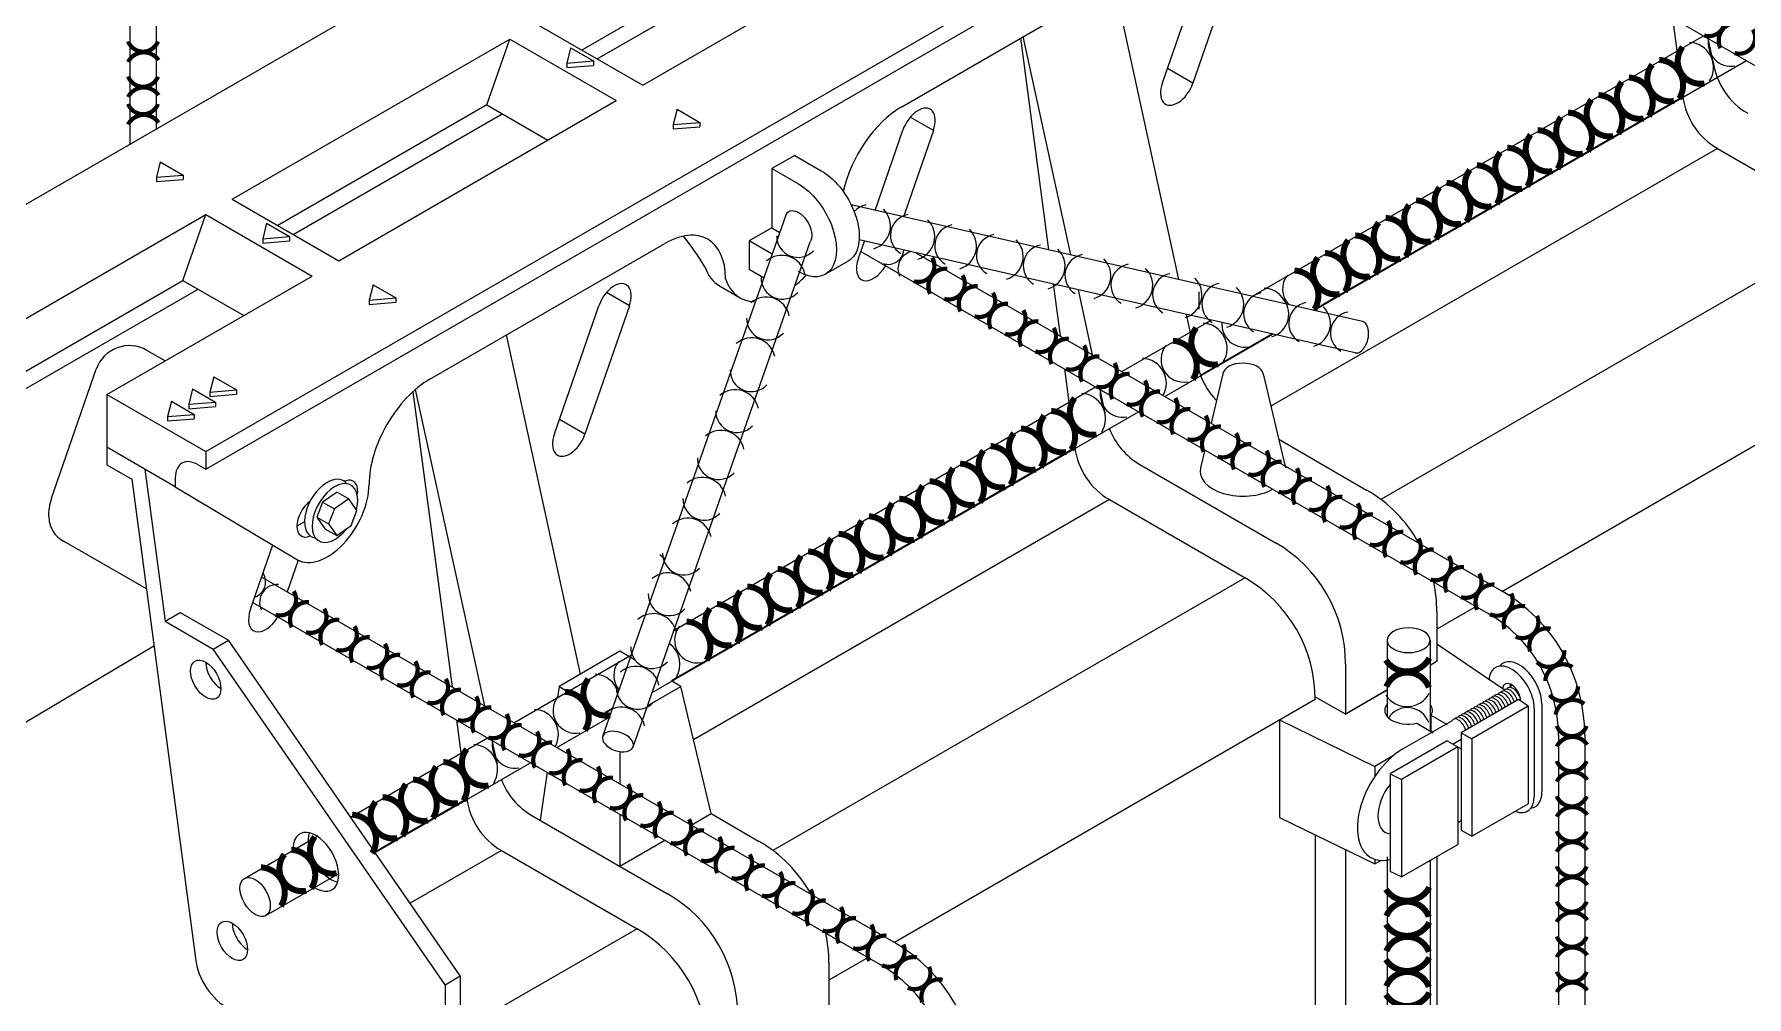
# Model space of a CAD drawing. Extents: x 134 to 282, y 157 to 239.
# Drawn here: x 205.86 to 230.26, y 182.95 to 196.66 of the extents above; entities that cross this region are included whole.
import ezdxf

# ---------------------------------------------------------------- set-up
doc = ezdxf.new("R2010")
doc.units = 0
doc.header["$LTSCALE"] = 0.75
doc.header["$MEASUREMENT"] = 0
doc.layers.get('0').update_dxf_attribs({"linetype": 'CONTINUOUS'})
for name, color, linetype in [('MATERIAL', 1, 'CONTINUOUS'), ('OBJECTS', 3, 'CONTINUOUS'), ('TRENCH', 4, 'CONTINUOUS')]:
    doc.layers.add(name, color=color, linetype=linetype)

msp = doc.modelspace()

# ---------------------------------------------------------------- linework, layer by layer
at = {"color": 7}
for p, q in [((225.8455, 187.727177), (225.745905, 187.669388)), ((225.131914, 187.314995), (224.542766, 186.973143)), ((225.133533, 187.314061), (224.544384, 186.972209))]:
    msp.add_line(p, q, dxfattribs=at)
at = {"layer": 'MATERIAL', "color": 7}
for p, q in [((226.297662, 198.566253), (235.234109, 193.406793)), ((207.222258, 197.630885), (207.222258, 195.089382)), ((207.597258, 197.630885), (207.597258, 195.305889)), ((217.637407, 193.566253), (226.573855, 188.406793)), ((218.421689, 193.546461), (226.761355, 188.731552)), ((209.102146, 188.927101), (218.1011, 183.731552)), ((208.977153, 188.566253), (217.9136, 183.406793)), ((227.573855, 186.674742), (227.573855, 161.812315)), ((227.948855, 186.674742), (227.948855, 161.812315))]:
    msp.add_line(p, q, dxfattribs=at)
for centre, radius, start, end in [((208.931396, 188.858389), 0.227263, 288.55571, 31.190866), ((209.325286, 188.56818), 0.252315, 86.195613, 205.224008), ((225.573855, 186.674742), 2.375, 0, 60), ((225.573855, 186.674742), 2, 0, 60), ((216.9136, 181.674742), 2.375, 0, 60), ((216.9136, 181.674742), 2, 0, 60)]:
    msp.add_arc(centre, radius, start, end, dxfattribs=at)
at = {"layer": 'OBJECTS', "color": 7}
for p, q in [((218.220709, 195.626841), (232.16386, 203.676924)), ((221.29517, 203.214382), (203.974662, 193.214382)), ((208.304789, 190.714382), (225.625297, 200.714382)), ((208.304789, 190.464382), (225.625297, 200.464382)), ((216.640284, 198.151882), (213.663321, 196.433132)), ((214.529347, 195.933132), (218.480588, 198.214382)), ((213.879828, 196.308132), (216.85679, 198.026882)), ((221.933377, 195.967643), (222.565384, 197.792211)), ((222.999948, 197.788935), (222.366904, 195.961459)), ((222.168083, 193.164603), (221.249382, 197.375446)), ((229.197149, 196.892233), (229.346796, 195.766396)), ((213.013802, 196.808132), (214.529347, 195.933132)), ((220.628955, 193.515049), (219.950344, 196.625446)), ((223.21485, 192.926263), (229.64063, 196.636189)), ((208.683675, 194.308132), (212.634916, 196.589382)), ((212.310157, 195.651882), (212.634916, 196.589382)), ((212.634916, 196.589382), (214.150461, 195.714382)), ((213.503071, 196.465612), (213.448944, 196.246862)), ((213.503071, 196.465612), (213.82783, 196.278112)), ((219.910789, 196.602609), (220.311584, 193.587312)), ((229.779809, 196.266396), (229.70756, 196.597547)), ((213.448944, 196.246862), (213.82783, 196.278112)), ((213.448944, 196.246862), (213.448944, 196.184362)), ((213.448944, 196.184362), (213.82783, 196.215612)), ((213.82783, 196.278112), (213.82783, 196.215612)), ((222.366904, 195.961459), (222.003843, 196.171073)), ((224.093198, 192.726271), (230.253002, 196.282636)), ((212.310157, 195.651882), (209.333194, 193.933132)), ((210.19922, 193.433132), (214.150461, 195.714382)), ((212.310157, 195.651882), (213.176182, 195.151882)), ((229.346796, 195.766396), (224.084554, 192.728239)), ((209.549701, 193.808132), (212.526663, 195.526882)), ((215.018615, 195.590612), (214.964489, 195.371862)), ((214.964489, 195.371862), (215.343375, 195.403112)), ((215.018615, 195.590612), (215.343375, 195.403112)), ((215.343375, 195.403112), (215.343375, 195.340612)), ((218.669821, 195.288935), (218.341917, 195.47825)), ((214.964489, 195.371862), (214.964489, 195.309362)), ((214.964489, 195.309362), (215.343375, 195.340612)), ((217.839661, 194.150148), (218.235257, 195.292211)), ((218.669821, 195.288935), (218.24349, 194.058199)), ((216.69441, 194.933132), (216.369651, 194.745632)), ((216.69441, 194.933132), (217.073296, 194.714382)), ((229.838078, 195.032132), (223.477472, 191.359835)), ((229.838078, 195.032132), (231.770007, 193.916733)), ((207.657399, 194.840612), (207.603273, 194.621862)), ((207.657399, 194.840612), (207.982159, 194.653112)), ((216.369651, 194.745632), (216.369651, 193.901882)), ((216.369651, 194.745632), (216.748537, 194.526882)), ((207.603273, 194.621862), (207.982159, 194.653112)), ((207.603273, 194.621862), (207.603273, 194.559362)), ((207.603273, 194.559362), (207.982159, 194.590612)), ((207.982159, 194.653112), (207.982159, 194.590612)), ((208.683675, 194.308132), (210.19922, 193.433132)), ((224.782827, 192.569248), (217.500034, 194.227478)), ((205.381954, 192.401882), (208.304789, 194.089382)), ((207.98003, 193.151882), (208.304789, 194.089382)), ((208.304789, 194.089382), (209.820334, 193.214382)), ((209.172944, 193.965612), (209.118817, 193.746862)), ((209.172944, 193.965612), (209.497703, 193.778112)), ((213.961315, 186.660524), (216.574875, 194.085006)), ((209.118817, 193.746862), (209.497703, 193.778112)), ((209.118817, 193.746862), (209.118817, 193.684362)), ((209.118817, 193.684362), (209.497703, 193.715612)), ((209.497703, 193.778112), (209.497703, 193.715612)), ((214.394279, 186.507295), (216.914321, 193.700309)), ((216.369651, 193.901882), (216.044891, 193.714382)), ((216.044891, 193.714382), (216.044891, 193.308132)), ((216.371788, 193.525648), (216.044891, 193.714382)), ((216.369651, 193.901882), (216.481987, 193.837025)), ((217.60325, 193.467643), (217.688382, 193.713413)), ((224.680572, 192.121497), (217.613016, 193.730571)), ((231.770007, 193.916733), (225.04367, 190.03328)), ((211.498258, 191.745632), (214.843352, 193.676924)), ((206.897498, 191.526882), (209.820334, 193.214382)), ((216.252407, 193.188323), (216.044891, 193.308132)), ((217.456029, 193.42647), (217.13127, 193.23897)), ((205.381954, 191.651882), (207.98003, 193.151882)), ((205.381954, 191.401882), (208.196536, 193.026882)), ((207.98003, 193.151882), (208.846055, 192.651882)), ((210.688488, 193.090612), (210.634362, 192.871862)), ((210.688488, 193.090612), (211.013248, 192.903112)), ((214.339694, 192.788935), (214.01179, 192.97825)), ((215.624374, 193.074204), (215.919658, 192.903722)), ((220.376161, 193.101485), (220.474555, 192.361238)), ((220.939218, 192.092964), (220.737114, 193.019306)), ((210.634362, 192.871862), (211.013248, 192.903112)), ((210.634362, 192.871862), (210.634362, 192.809362)), ((210.634362, 192.809362), (211.013248, 192.840612)), ((211.013248, 192.903112), (211.013248, 192.840612)), ((213.273123, 190.967643), (213.90513, 192.792211)), ((214.339694, 192.788935), (213.70665, 190.961459)), ((221.355376, 191.852695), (222.629692, 192.588422)), ((222.436856, 191.932688), (222.276234, 192.668894)), ((213.642738, 187.546249), (212.589128, 192.375446)), ((221.967748, 191.499142), (223.508062, 192.388443)), ((223.499418, 192.390411), (222.475796, 191.799422)), ((207.727717, 192.006209), (207.467647, 192.156361)), ((232.770007, 192.184682), (226.775183, 188.723568)), ((206.10869, 190.049469), (206.745188, 191.887002)), ((208.419465, 191.78059), (208.365338, 191.56184)), ((208.419465, 191.78059), (208.744224, 191.59309)), ((220.536895, 191.892233), (220.686542, 190.766396)), ((222.795475, 191.819889), (222.627346, 191.118323)), ((223.367221, 191.819889), (223.687941, 190.481589)), ((206.897498, 191.526882), (208.304789, 190.714382)), ((206.897498, 191.526882), (206.897498, 190.776882)), ((208.11786, 191.606459), (208.063733, 191.387709)), ((208.11786, 191.606459), (208.442619, 191.418959)), ((208.365338, 191.56184), (208.744224, 191.59309)), ((208.365338, 191.56184), (208.365338, 191.49934)), ((208.365338, 191.49934), (208.744224, 191.53059)), ((208.744224, 191.59309), (208.744224, 191.53059)), ((211.255484, 191.56537), (211.814301, 187.361238)), ((212.278964, 187.092964), (211.295476, 191.600756)), ((214.976811, 188.170029), (220.980376, 191.636189)), ((221.119555, 191.266396), (221.047306, 191.597547)), ((207.816255, 191.432327), (207.762128, 191.213577)), ((207.816255, 191.432327), (208.141015, 191.244827)), ((208.063733, 191.387709), (208.442619, 191.418959)), ((208.063733, 191.387709), (208.063733, 191.325209)), ((208.063733, 191.325209), (208.442619, 191.356459)), ((208.442619, 191.418959), (208.442619, 191.356459)), ((214.666265, 187.283628), (221.592748, 191.282636)), ((207.762128, 191.213577), (208.141015, 191.244827)), ((207.762128, 191.213577), (207.762128, 191.151077)), ((207.762128, 191.151077), (208.141015, 191.182327)), ((208.141015, 191.244827), (208.141015, 191.182327)), ((213.70665, 190.961459), (213.343589, 191.171073)), ((206.897498, 190.776882), (206.897498, 190.526882)), ((207.871777, 190.214382), (206.897498, 190.776882)), ((220.686542, 190.766396), (214.93776, 187.447335)), ((223.590227, 190.889331), (224.841804, 190.166733)), ((206.897498, 190.526882), (207.250231, 190.323232)), ((208.196536, 190.526882), (208.304789, 190.464382)), ((208.304789, 190.714382), (208.304789, 190.464382)), ((221.610836, 190.532132), (223.542766, 189.416733)), ((222.536188, 190.73794), (222.474754, 190.481589)), ((207.250231, 190.323232), (208.157148, 183.500245)), ((207.438764, 190.464382), (207.726702, 188.298141)), ((207.871777, 190.339382), (207.871777, 190.214382)), ((207.871777, 190.214382), (209.612242, 189.174788)), ((210.177398, 190.138397), (209.970503, 189.996112)), ((210.344659, 190.041829), (210.137764, 189.899544)), ((210.177398, 190.138397), (210.344659, 190.041829)), ((210.459813, 189.877097), (210.344659, 190.041829)), ((209.970503, 189.996112), (209.888479, 189.779735)), ((209.970503, 189.996112), (210.137764, 189.899544)), ((210.137764, 189.899544), (210.05574, 189.683167)), ((210.377788, 189.660719), (210.459813, 189.877097)), ((221.177824, 190.032132), (215.252111, 186.61092)), ((221.177824, 190.032132), (223.109753, 188.916733)), ((209.712081, 189.714382), (209.603827, 189.651882)), ((209.888479, 189.779735), (210.05574, 189.683167)), ((209.888479, 189.779735), (210.003633, 189.615002)), ((210.003633, 189.615002), (210.170894, 189.518434)), ((210.05574, 189.683167), (210.170894, 189.518434)), ((210.170894, 189.518434), (210.377788, 189.660719)), ((206.219251, 189.477674), (207.457661, 188.762678)), ((208.942996, 188.467643), (209.26068, 189.384779)), ((209.621671, 189.169156), (209.465211, 188.717485)), ((223.109753, 188.916733), (216.383416, 185.03328)), ((207.726702, 188.298141), (207.943209, 188.423141)), ((207.943209, 188.423141), (208.629549, 188.026882)), ((226.400183, 188.507062), (225.841804, 188.184682)), ((225.841804, 188.434682), (225.841804, 187.723143)), ((207.726702, 188.298141), (208.413042, 187.901882)), ((203.932354, 185.784306), (207.565883, 187.94849)), ((208.413042, 187.901882), (208.629549, 188.026882)), ((211.714764, 183.120632), (208.413042, 187.901882)), ((211.931271, 183.245632), (208.629549, 188.026882)), ((214.204587, 187.870632), (213.338562, 187.370632)), ((214.421094, 187.745632), (214.204587, 187.870632)), ((225.133533, 188.027963), (225.133533, 186.942274)), ((225.745905, 188.027963), (225.745905, 186.735427)), ((226.802526, 187.318652), (225.843881, 187.972757)), ((212.695122, 186.852695), (214.3692, 187.819225)), ((224.542766, 187.684682), (224.542766, 186.97127)), ((213.338562, 187.370632), (213.316256, 187.211308)), ((213.338562, 187.370632), (213.555068, 187.245632)), ((214.601948, 187.100049), (215.070613, 187.370632)), ((215.070613, 187.370632), (214.943786, 187.443856)), ((215.503625, 185.558132), (215.070613, 187.370632)), ((224.109753, 187.184682), (218.114929, 183.723568)), ((224.109753, 187.223143), (224.544384, 186.972209)), ((227.004513, 187.180831), (226.189978, 186.71056)), ((227.142357, 187.086777), (227.004513, 187.180831)), ((227.035525, 187.166141), (227.035525, 187.159672)), ((227.338633, 187.116141), (227.338633, 185.866141)), ((211.876641, 186.892233), (212.026288, 185.766396)), ((213.307494, 186.499142), (214.056791, 186.931749)), ((214.102542, 187.061717), (213.988081, 186.995632)), ((213.988081, 186.995632), (214.063875, 186.951873)), ((223.601582, 186.893158), (223.601582, 185.504048)), ((223.601582, 186.893158), (224.957734, 186.230641)), ((225.358736, 186.478652), (226.054772, 186.880509)), ((225.75869, 186.959564), (225.991096, 186.825384)), ((225.75869, 186.959564), (225.75869, 186.728046)), ((227.142357, 187.086777), (226.340354, 186.62374)), ((227.142357, 187.086777), (227.142357, 185.697667)), ((227.23038, 187.053641), (227.23038, 185.803641)), ((210.368141, 185.509213), (212.320122, 186.636189)), ((225.558189, 186.843805), (225.790596, 186.709625)), ((226.068378, 186.549248), (226.189978, 186.619454)), ((226.189978, 186.71056), (226.340354, 186.62374)), ((226.189978, 186.71056), (226.189978, 185.321449)), ((226.340354, 186.62374), (226.340354, 185.23463)), ((212.459301, 186.266396), (212.387052, 186.597547)), ((214.204587, 186.441065), (214.204587, 185.981205)), ((225.223274, 186.383951), (224.957734, 186.230641)), ((225.989478, 186.594801), (225.174943, 186.124529)), ((226.139853, 186.507981), (225.33785, 186.044944)), ((225.989478, 186.594801), (226.189978, 186.479041)), ((226.139853, 186.507981), (226.139853, 185.118871)), ((210.717251, 185.003664), (212.932494, 186.282636)), ((213.167265, 186.147091), (213.071405, 185.462376)), ((224.957734, 186.230641), (224.957734, 186.087131)), ((225.174943, 186.124529), (225.174943, 184.735418)), ((225.174943, 186.124529), (225.33785, 186.044944)), ((225.33785, 186.044944), (225.33785, 184.655834)), ((212.026288, 185.766396), (210.713815, 185.008639)), ((226.340354, 185.23463), (227.142357, 185.697667)), ((212.950582, 185.532132), (214.882512, 184.416733)), ((214.204587, 185.548192), (214.204587, 184.808132)), ((215.220498, 185.394669), (215.503625, 185.558132)), ((215.503625, 185.558132), (216.18155, 185.166733)), ((223.601582, 185.504048), (224.957734, 184.841531)), ((226.139853, 185.429631), (226.189978, 185.45857)), ((208.855342, 184.635797), (209.892531, 185.234619)), ((214.204587, 184.808132), (214.845498, 185.178162)), ((224.109753, 185.255649), (224.109753, 177.089382)), ((226.189978, 185.321449), (226.340354, 185.23463)), ((212.51757, 185.032132), (211.216371, 184.280885)), ((212.51757, 185.032132), (214.449499, 183.916733)), ((224.542766, 185.044111), (224.542766, 177.589382)), ((225.133533, 184.94116), (225.133533, 166.618499)), ((225.33785, 184.655834), (226.139853, 185.118871)), ((225.841804, 184.944923), (225.841804, 178.339382)), ((209.161528, 184.105467), (210.198717, 184.704289)), ((224.957734, 184.907136), (224.957734, 184.841531)), ((224.957734, 184.841531), (225.043277, 184.890919)), ((225.33785, 184.655834), (225.174943, 184.735418)), ((225.745905, 184.889556), (225.745905, 166.618499)), ((214.449499, 183.916733), (211.931271, 182.462833)), ((217.739929, 183.507062), (217.18155, 183.184682)), ((211.714764, 183.120632), (211.931271, 183.245632)), ((211.931271, 183.245632), (211.931271, 182.245632)), ((217.18155, 183.434682), (217.18155, 173.339382)), ((211.714764, 183.120632), (211.714764, 182.120632))]:
    msp.add_line(p, q, dxfattribs=at)
for points, const_width in [([(229.910417, 196.976087, -0.688836), (229.649367, 196.641116, -0.509663)], 0.060136), ([(230.126637, 196.819939, 0.571711), (229.88164, 196.460654, 0.509663)], 0.060136), ([(230.34343, 196.726087, -0.688836), (230.08238, 196.391116, -0.509663)], 0.060136), ([(207.633012, 196.289301, 0.571711), (207.19892, 196.263349, 0.509663)], 0.060136), ([(207.624282, 196.555867, -0.688836), (207.199605, 196.557486, -0.509663)], 0.060136), ([(229.342747, 196.476393, 0.688836), (229.654513, 195.958127, 0.509663)], 0.085644), ([(228.909734, 196.226393, 0.688836), (229.221501, 195.708127, 0.509663)], 0.085644), ([(229.010326, 196.292622, -0.571711), (229.295236, 195.742726, -0.509663)], 0.085644), ([(207.633012, 195.789301, 0.571711), (207.19892, 195.763349, 0.509663)], 0.060136), ([(207.624282, 196.055867, -0.688836), (207.199605, 196.057486, -0.509663)], 0.060136), ([(228.476721, 195.976393, 0.688836), (228.788488, 195.458127, 0.509663)], 0.085644), ([(228.577314, 196.042622, -0.571711), (228.862224, 195.492726, -0.509663)], 0.085644), ([(207.624282, 195.664863, -0.688836), (207.199605, 195.666482, -0.509663)], 0.060136), ([(228.043709, 195.726393, 0.688836), (228.355475, 195.208127, 0.509663)], 0.085644), ([(228.144301, 195.792622, -0.571711), (228.429211, 195.242726, -0.509663)], 0.085644), ([(207.633012, 195.398298, 0.571711), (207.19892, 195.372345, 0.509663)], 0.060136), ([(227.610696, 195.476393, 0.688836), (227.922463, 194.958127, 0.509663)], 0.085644), ([(227.711288, 195.542622, -0.571711), (227.996198, 194.992726, -0.509663)], 0.085644), ([(227.177683, 195.226393, 0.688836), (227.48945, 194.708127, 0.509663)], 0.085644), ([(227.278275, 195.292622, -0.571711), (227.563186, 194.742726, -0.509663)], 0.085644), ([(226.74467, 194.976393, 0.688836), (227.056437, 194.458127, 0.509663)], 0.085644), ([(226.845263, 195.042622, -0.571711), (227.130173, 194.492726, -0.509663)], 0.085644), ([(226.311658, 194.726393, 0.688836), (226.623425, 194.208127, 0.509663)], 0.085644), ([(226.41225, 194.792622, -0.571711), (226.69716, 194.242726, -0.509663)], 0.085644), ([(225.878645, 194.476393, 0.688836), (226.190412, 193.958127, 0.509663)], 0.085644), ([(225.979237, 194.542622, -0.571711), (226.264147, 193.992726, -0.509663)], 0.085644), ([(225.445632, 194.226393, 0.688836), (225.757399, 193.708127, 0.509663)], 0.085644), ([(225.546225, 194.292622, -0.571711), (225.831135, 193.742726, -0.509663)], 0.085644), ([(225.01262, 193.976393, 0.688836), (225.324386, 193.458127, 0.509663)], 0.085644), ([(225.113212, 194.042622, -0.571711), (225.398122, 193.492726, -0.509663)], 0.085644), ([(224.579607, 193.726393, 0.688836), (224.891374, 193.208127, 0.509663)], 0.085644), ([(224.680199, 193.792622, -0.571711), (224.965109, 193.242726, -0.509663)], 0.085644), ([(218.652087, 193.476087, -0.688836), (218.391037, 193.141116, -0.509663)], 0.060136), ([(224.146594, 193.476393, 0.688836), (224.458361, 192.958127, 0.509663)], 0.085644), ([(224.247187, 193.542622, -0.571711), (224.532097, 192.992726, -0.509663)], 0.085644), ([(218.868307, 193.319939, 0.571711), (218.623309, 192.960654, 0.509663)], 0.060136), ([(219.0851, 193.226087, -0.688836), (218.824049, 192.891116, -0.509663)], 0.060136), ([(223.814174, 193.292622, -0.571711), (224.099084, 192.742726, -0.509663)], 0.085644), ([(219.30132, 193.069939, 0.571711), (219.056322, 192.710654, 0.509663)], 0.060136), ([(219.518112, 192.976087, -0.688836), (219.257062, 192.641116, -0.509663)], 0.060136), ([(219.734332, 192.819939, 0.571711), (219.489335, 192.460654, 0.509663)], 0.060136), ([(219.951125, 192.726087, -0.688836), (219.690075, 192.391116, -0.509663)], 0.060136), ([(220.167345, 192.569939, 0.571711), (219.922347, 192.210654, 0.509663)], 0.060136), ([(220.384138, 192.476087, -0.688836), (220.123087, 192.141116, -0.509663)], 0.060136), ([(222.414543, 192.476393, 0.688836), (222.72631, 191.958127, 0.509663)], 0.085644), ([(220.600358, 192.319939, 0.571711), (220.35536, 191.960654, 0.509663)], 0.060136), ([(220.81715, 192.226087, -0.688836), (220.5561, 191.891116, -0.509663)], 0.060136), ([(222.082123, 192.292622, -0.571711), (222.367033, 191.742726, -0.509663)], 0.085644), ([(221.03337, 192.069939, 0.571711), (220.788373, 191.710654, 0.509663)], 0.060136), ([(221.250163, 191.976087, -0.688836), (220.989113, 191.641116, -0.509663)], 0.060136), ([(221.466383, 191.819939, 0.571711), (221.221386, 191.460654, 0.509663)], 0.060136), ([(221.683176, 191.726087, -0.688836), (221.422126, 191.391116, -0.509663)], 0.060136), ([(220.682493, 191.476393, 0.688836), (220.994259, 190.958127, 0.509663)], 0.085644), ([(221.899396, 191.569939, 0.571711), (221.654398, 191.210654, 0.509663)], 0.060136), ([(222.116189, 191.476087, -0.688836), (221.855138, 191.141116, -0.509663)], 0.060136), ([(220.24948, 191.226393, 0.688836), (220.561247, 190.708127, 0.509663)], 0.085644), ([(220.350072, 191.292622, -0.571711), (220.634982, 190.742726, -0.509663)], 0.085644), ([(222.332408, 191.319939, 0.571711), (222.087411, 190.960654, 0.509663)], 0.060136), ([(222.549201, 191.226087, -0.688836), (222.288151, 190.891116, -0.509663)], 0.060136), ([(219.816467, 190.976393, 0.688836), (220.128234, 190.458127, 0.509663)], 0.085644), ([(219.917059, 191.042622, -0.571711), (220.20197, 190.492726, -0.509663)], 0.085644), ([(222.765421, 191.069939, 0.571711), (222.520424, 190.710654, 0.509663)], 0.060136), ([(219.383455, 190.726393, 0.688836), (219.695221, 190.208127, 0.509663)], 0.085644), ([(219.484047, 190.792622, -0.571711), (219.768957, 190.242726, -0.509663)], 0.085644), ([(222.982214, 190.976087, -0.688836), (222.721164, 190.641116, -0.509663)], 0.060136), ([(223.198434, 190.819939, 0.571711), (222.953436, 190.460654, 0.509663)], 0.060136), ([(219.051034, 190.542622, -0.571711), (219.335944, 189.992726, -0.509663)], 0.085644), ([(223.415227, 190.726087, -0.688836), (223.154176, 190.391116, -0.509663)], 0.060136), ([(223.631447, 190.569939, 0.571711), (223.386449, 190.210654, 0.509663)], 0.060136), ([(218.618021, 190.292622, -0.571711), (218.902932, 189.742726, -0.509663)], 0.085644), ([(218.950442, 190.476393, 0.688836), (219.262209, 189.958127, 0.509663)], 0.085644), ([(223.848239, 190.476087, -0.688836), (223.587189, 190.141116, -0.509663)], 0.060136), ([(224.064459, 190.319939, 0.571711), (223.819462, 189.960654, 0.509663)], 0.060136), ([(218.185009, 190.042622, -0.571711), (218.469919, 189.492726, -0.509663)], 0.085644), ([(218.517429, 190.226393, 0.688836), (218.829196, 189.708127, 0.509663)], 0.085644), ([(224.281252, 190.226087, -0.688836), (224.020202, 189.891116, -0.509663)], 0.060136), ([(224.497472, 190.069939, 0.571711), (224.252475, 189.710654, 0.509663)], 0.060136), ([(217.751996, 189.792622, -0.571711), (218.036906, 189.242726, -0.509663)], 0.085644), ([(218.084416, 189.976393, 0.688836), (218.396183, 189.458127, 0.509663)], 0.085644), ([(224.714265, 189.976087, -0.688836), (224.453215, 189.641116, -0.509663)], 0.060136), ([(224.930485, 189.819939, 0.571711), (224.685487, 189.460654, 0.509663)], 0.060136), ([(217.318983, 189.542622, -0.571711), (217.603893, 188.992726, -0.509663)], 0.085644), ([(217.651404, 189.726393, 0.688836), (217.96317, 189.208127, 0.509663)], 0.085644), ([(225.147277, 189.726087, -0.688836), (224.886227, 189.391116, -0.509663)], 0.060136), ([(225.363497, 189.569939, 0.571711), (225.1185, 189.210654, 0.509663)], 0.060136), ([(216.885971, 189.292622, -0.571711), (217.170881, 188.742726, -0.509663)], 0.085644), ([(217.218391, 189.476393, 0.688836), (217.530158, 188.958127, 0.509663)], 0.085644), ([(225.58029, 189.476087, -0.688836), (225.31924, 189.141116, -0.509663)], 0.060136), ([(225.79651, 189.319939, 0.571711), (225.551513, 188.960654, 0.509663)], 0.060136), ([(216.452958, 189.042622, -0.571711), (216.737868, 188.492726, -0.509663)], 0.085644), ([(216.785378, 189.226393, 0.688836), (217.097145, 188.708127, 0.509663)], 0.085644), ([(226.013303, 189.226087, -0.688836), (225.752253, 188.891116, -0.509663)], 0.060136), ([(226.229523, 189.069939, 0.571711), (225.984525, 188.710654, 0.509663)], 0.060136), ([(216.019945, 188.792622, -0.571711), (216.304855, 188.242726, -0.509663)], 0.085644), ([(216.352366, 188.976393, 0.688836), (216.664132, 188.458127, 0.509663)], 0.085644), ([(226.446316, 188.976087, -0.688836), (226.185265, 188.641116, -0.509663)], 0.060136), ([(226.662536, 188.819939, 0.571711), (226.417538, 188.460654, 0.509663)], 0.060136), ([(209.55882, 188.726087, -0.688836), (209.29777, 188.391116, -0.509663)], 0.060136), ([(209.77504, 188.569939, 0.571711), (209.530043, 188.210654, 0.509663)], 0.060136), ([(215.586932, 188.542622, -0.571711), (215.871843, 187.992726, -0.509663)], 0.085644), ([(215.919353, 188.726393, 0.688836), (216.23112, 188.208127, 0.509663)], 0.085644), ([(226.903357, 188.693783, -0.688836), (226.599469, 188.397126, -0.509663)], 0.060136), ([(209.991833, 188.476087, -0.688836), (209.730783, 188.141116, -0.509663)], 0.060136), ([(210.208053, 188.319939, 0.571711), (209.963055, 187.960654, 0.509663)], 0.060136), ([(215.15392, 188.292622, -0.571711), (215.43883, 187.742726, -0.509663)], 0.085644), ([(215.48634, 188.476393, 0.688836), (215.798107, 187.958127, 0.509663)], 0.085644), ([(227.096514, 188.50987, 0.571711), (226.805249, 188.186955, 0.509663)], 0.060136), ([(227.269264, 188.374999, -0.688836), (226.965376, 188.078343, -0.509663)], 0.060136), ([(210.424846, 188.226087, -0.688836), (210.163795, 187.891116, -0.509663)], 0.060136), ([(210.641066, 188.069939, 0.571711), (210.396068, 187.710654, 0.509663)], 0.060136), ([(227.462421, 188.191087, 0.571711), (227.171156, 187.868172, 0.509663)], 0.060136), ([(210.857858, 187.976087, -0.688836), (210.596808, 187.641116, -0.509663)], 0.060136), ([(211.074078, 187.819939, 0.571711), (210.829081, 187.460654, 0.509663)], 0.060136), ([(227.65819, 187.885486, -0.688836), (227.268937, 187.715679, -0.509663)], 0.060136), ([(211.290871, 187.726087, -0.688836), (211.029821, 187.391116, -0.509663)], 0.060136), ([(211.507091, 187.569939, 0.571711), (211.262093, 187.210654, 0.509663)], 0.060136), ([(225.115919, 187.744822, 0.571711), (225.734598, 187.773031, 0.509663)], 0.085644), ([(225.122979, 187.365052, -0.688836), (225.727694, 187.354187, -0.509663)], 0.085644), ([(227.773695, 187.645087, 0.571711), (227.386947, 187.446252, 0.509663)], 0.060136), ([(211.723884, 187.476087, -0.688836), (211.462833, 187.141116, -0.509663)], 0.060136), ([(211.940104, 187.319939, 0.571711), (211.695106, 186.960654, 0.509663)], 0.060136), ([(213.754289, 187.476393, 0.688836), (214.066056, 186.958127, 0.509663)], 0.085644), ([(227.854433, 187.372503, -0.688836), (227.447918, 187.249625, -0.509663)], 0.060136), ([(212.156896, 187.226087, -0.688836), (211.895846, 186.891116, -0.509663)], 0.060136), ([(213.421869, 187.292622, -0.571711), (213.706779, 186.742726, -0.509663)], 0.085644), ([(227.940881, 187.120193, 0.571711), (227.533443, 186.968195, 0.509663)], 0.060136), ([(212.373116, 187.069939, 0.571711), (212.128119, 186.710654, 0.509663)], 0.060136), ([(212.589909, 186.976087, -0.688836), (212.328859, 186.641116, -0.509663)], 0.060136), ([(212.806129, 186.819939, 0.571711), (212.561132, 186.460654, 0.509663)], 0.060136), ([(213.022922, 186.726087, -0.688836), (212.761872, 186.391116, -0.509663)], 0.060136), ([(227.984609, 186.539301, 0.571711), (227.550517, 186.513349, 0.509663)], 0.060136), ([(227.975879, 186.805867, -0.688836), (227.551202, 186.807486, -0.509663)], 0.060136), ([(212.022239, 186.476393, 0.688836), (212.334005, 185.958127, 0.509663)], 0.085644), ([(213.239142, 186.569939, 0.571711), (212.994144, 186.210654, 0.509663)], 0.060136), ([(213.455935, 186.476087, -0.688836), (213.194884, 186.141116, -0.509663)], 0.060136), ([(211.589226, 186.226393, 0.688836), (211.900993, 185.708127, 0.509663)], 0.085644), ([(211.689818, 186.292622, -0.571711), (211.974728, 185.742726, -0.509663)], 0.085644), ([(213.672154, 186.319939, 0.571711), (213.427157, 185.960654, 0.509663)], 0.060136), ([(213.888947, 186.226087, -0.688836), (213.627897, 185.891116, -0.509663)], 0.060136), ([(227.984609, 186.039301, 0.571711), (227.550517, 186.013349, 0.509663)], 0.060136), ([(227.975879, 186.305867, -0.688836), (227.551202, 186.307486, -0.509663)], 0.060136), ([(211.156213, 185.976393, 0.688836), (211.46798, 185.458127, 0.509663)], 0.085644), ([(211.256805, 186.042622, -0.571711), (211.541716, 185.492726, -0.509663)], 0.085644), ([(214.105167, 186.069939, 0.571711), (213.86017, 185.710654, 0.509663)], 0.060136), ([(214.32196, 185.976087, -0.688836), (214.06091, 185.641116, -0.509663)], 0.060136), ([(210.723201, 185.726393, 0.688836), (211.034967, 185.208127, 0.509663)], 0.085644), ([(210.823793, 185.792622, -0.571711), (211.108703, 185.242726, -0.509663)], 0.085644), ([(214.53818, 185.819939, 0.571711), (214.293182, 185.460654, 0.509663)], 0.060136), ([(214.754973, 185.726087, -0.688836), (214.493922, 185.391116, -0.509663)], 0.060136), ([(227.984609, 185.539301, 0.571711), (227.550517, 185.513349, 0.509663)], 0.060136), ([(227.975879, 185.805867, -0.688836), (227.551202, 185.807486, -0.509663)], 0.060136), ([(210.39078, 185.542622, -0.571711), (210.67569, 184.992726, -0.509663)], 0.085644), ([(214.971193, 185.569939, 0.571711), (214.726195, 185.210654, 0.509663)], 0.060136), ([(215.187985, 185.476087, -0.688836), (214.926935, 185.141116, -0.509663)], 0.060136), ([(209.857175, 185.226393, 0.688836), (210.168942, 184.708127, 0.509663)], 0.085644), ([(215.404205, 185.319939, 0.571711), (215.159208, 184.960654, 0.509663)], 0.060136), ([(215.620998, 185.226087, -0.688836), (215.359948, 184.891116, -0.509663)], 0.060136), ([(227.984609, 185.039301, 0.571711), (227.550517, 185.013349, 0.509663)], 0.060136), ([(227.975879, 185.305867, -0.688836), (227.551202, 185.307486, -0.509663)], 0.060136), ([(209.424162, 184.976393, 0.688836), (209.735929, 184.458127, 0.509663)], 0.085644), ([(209.524755, 185.042622, -0.571711), (209.809665, 184.492726, -0.509663)], 0.085644), ([(215.837218, 185.069939, 0.571711), (215.59222, 184.710654, 0.509663)], 0.060136), ([(216.054011, 184.976087, -0.688836), (215.79296, 184.641116, -0.509663)], 0.060136), ([(209.091742, 184.792622, -0.571711), (209.376652, 184.242726, -0.509663)], 0.085644), ([(216.270231, 184.819939, 0.571711), (216.025233, 184.460654, 0.509663)], 0.060136), ([(216.487023, 184.726087, -0.688836), (216.225973, 184.391116, -0.509663)], 0.060136), ([(227.984609, 184.539301, 0.571711), (227.550517, 184.513349, 0.509663)], 0.060136), ([(227.975879, 184.805867, -0.688836), (227.551202, 184.807486, -0.509663)], 0.060136), ([(216.703243, 184.569939, 0.571711), (216.458246, 184.210654, 0.509663)], 0.060136), ([(216.920036, 184.476087, -0.688836), (216.658986, 184.141116, -0.509663)], 0.060136), ([(225.115919, 184.479558, 0.571711), (225.734598, 184.507766, 0.509663)], 0.085644), ([(217.136256, 184.319939, 0.571711), (216.891259, 183.960654, 0.509663)], 0.060136), ([(217.353049, 184.226087, -0.688836), (217.091999, 183.891116, -0.509663)], 0.060136), ([(217.353049, 184.226087, -0.688836), (217.091999, 183.891116, -0.509663)], 0.060136), ([(225.122979, 184.099787, -0.688836), (225.727694, 184.088923, -0.509663)], 0.085644), ([(227.984609, 184.039301, 0.571711), (227.550517, 184.013349, 0.509663)], 0.060136), ([(227.975879, 184.305867, -0.688836), (227.551202, 184.307486, -0.509663)], 0.060136), ([(217.569269, 184.069939, 0.571711), (217.324271, 183.710654, 0.509663)], 0.060136), ([(217.569269, 184.069939, 0.571711), (217.324271, 183.710654, 0.509663)], 0.060136), ([(217.786062, 183.976087, -0.688836), (217.525011, 183.641116, -0.509663)], 0.060136), ([(225.115919, 183.979558, 0.571711), (225.734598, 184.007766, 0.509663)], 0.085644), ([(218.002281, 183.819939, 0.571711), (217.757284, 183.460654, 0.509663)], 0.060136), ([(218.243103, 183.693783, -0.688836), (217.939215, 183.397126, -0.509663)], 0.060136), ([(225.122979, 183.599787, -0.688836), (225.727694, 183.588923, -0.509663)], 0.085644), ([(227.975879, 183.805867, -0.688836), (227.551202, 183.807486, -0.509663)], 0.060136), ([(218.43626, 183.50987, 0.571711), (218.144995, 183.186955, 0.509663)], 0.060136), ([(225.115919, 183.479558, 0.571711), (225.734598, 183.507766, 0.509663)], 0.085644), ([(227.984609, 183.539301, 0.571711), (227.550517, 183.513349, 0.509663)], 0.060136), ([(218.60901, 183.374999, -0.688836), (218.305122, 183.078343, -0.509663)], 0.060136), ([(218.802167, 183.191087, 0.571711), (218.510902, 182.868172, 0.509663)], 0.060136), ([(225.122979, 183.099787, -0.688836), (225.727694, 183.088923, -0.509663)], 0.085644), ([(227.975879, 183.305867, -0.688836), (227.551202, 183.307486, -0.509663)], 0.060136), ([(225.115919, 182.979558, 0.571711), (225.734598, 183.007766, 0.509663)], 0.085644), ([(227.984609, 183.039301, 0.571711), (227.550517, 183.013349, 0.509663)], 0.060136)]:
    msp.add_lwpolyline(points, format="xyb", dxfattribs=dict(at, const_width=const_width))
for centre, radius, start, end in [((229.423929, 196.183809), 0.359337, 327.875237, 86.903631), ((230.030488, 196.526721), 0.32366, 168.020527, 280.150231), ((230.77109, 196.398158), 1, 187.571416, 240), ((230.338078, 195.898158), 1, 187.571416, 240), ((217.766704, 193.929996), 0.30233, 100.743985, 138.076929), ((217.724324, 193.925913), 0.335657, 286.710843, 45.739237), ((218.361701, 193.794113), 0.30233, 100.743985, 238.985838), ((218.354342, 193.77659), 0.335657, 286.710843, 45.739237), ((218.991719, 193.644791), 0.30233, 100.743985, 238.985838), ((216.740777, 193.782344), 0.30233, 178.660576, 316.902428), ((218.949338, 193.640707), 0.335657, 286.710843, 45.739237), ((219.586715, 193.508908), 0.30233, 100.743985, 238.985838), ((219.615036, 193.491385), 0.335657, 286.710843, 45.739237), ((216.511029, 193.173382), 0.335657, 11.907176, 130.93557), ((218.024663, 193.608389), 0.227263, 252.949013, 354.1882), ((218.418553, 193.31818), 0.252315, 104.931197, 205.224008), ((220.252413, 193.359586), 0.30233, 100.743985, 238.985838), ((220.210033, 193.355502), 0.335657, 286.710843, 45.739237), ((220.847409, 193.223703), 0.30233, 100.743985, 238.985838), ((220.863838, 193.218063), 0.335657, 286.710843, 45.739237), ((221.501214, 193.086264), 0.30233, 100.743985, 238.985838), ((221.458834, 193.08218), 0.335657, 286.710843, 45.739237), ((222.096211, 192.950381), 0.30233, 100.743985, 238.985838), ((223.96831, 193.026721), 0.32366, 141.908379, 222.203548), ((216.518147, 193.188499), 0.30233, 178.660576, 316.902428), ((222.160212, 192.944741), 0.335657, 286.710843, 45.739237), ((222.797589, 192.812942), 0.30233, 100.743985, 238.985838), ((222.755209, 192.808858), 0.335657, 286.710843, 45.739237), ((223.392585, 192.677059), 0.30233, 100.743985, 238.985838), ((223.361751, 192.683809), 0.359337, 21.7231, 86.903631), ((216.288399, 192.579536), 0.335657, 11.907176, 130.93557), ((223.39712, 192.671419), 0.335657, 286.710843, 45.739237), ((224.034496, 192.53962), 0.30233, 100.743985, 238.985838), ((223.992116, 192.535537), 0.335657, 286.710843, 45.739237), ((216.312817, 192.608317), 0.30233, 178.660576, 316.902428), ((222.495726, 192.183809), 0.359337, 327.875237, 86.903631), ((223.102284, 192.526721), 0.32366, 175.121228, 280.150231), ((224.629492, 192.403737), 0.30233, 100.743985, 238.985838), ((216.083068, 191.999354), 0.335657, 11.907176, 130.93557), ((207.217647, 191.723348), 0.5, 60, 160.894577), ((221.629701, 191.683809), 0.359337, 331.450733, 86.903631), ((222.236259, 192.026721), 0.32366, 141.908379, 280.150231), ((216.078222, 191.869811), 0.30233, 178.660576, 316.902428), ((223.413873, 192.145849), 1, 192.307649, 224.827756), ((215.848474, 191.260848), 0.335657, 11.907176, 130.93557), ((220.763675, 191.183809), 0.359337, 327.875237, 86.903631), ((221.370234, 191.526721), 0.32366, 168.020527, 280.150231), ((215.872892, 191.289629), 0.30233, 178.660576, 316.902428), ((215.643144, 190.680666), 0.335657, 11.907176, 130.93557), ((222.110836, 191.398158), 1, 200.851204, 240), ((221.677824, 190.898158), 1, 187.571416, 240), ((215.610802, 190.619804), 0.30233, 178.660576, 316.902428), ((215.381054, 190.010842), 0.335657, 11.907176, 130.93557), ((215.405472, 190.039622), 0.30233, 178.660576, 316.902428), ((223.841804, 188.434682), 2, 29.141462, 60), ((215.175723, 189.43066), 0.335657, 11.907176, 130.93557), ((222.542766, 187.684682), 2, 360, 60), ((215.115887, 189.259907), 0.30233, 178.660576, 316.902428), ((214.886139, 188.650944), 0.335657, 11.907176, 130.93557), ((222.109753, 187.184682), 2, 360, 60), ((223.841804, 188.434682), 2, 360, 12.13937), ((214.910556, 188.679725), 0.30233, 178.660576, 316.902428), ((214.680808, 188.070762), 0.335657, 11.907176, 130.93557), ((215.308056, 188.026721), 0.32366, 141.908379, 280.150231), ((214.662214, 187.927482), 0.30233, 178.660576, 316.902428), ((214.701497, 187.683809), 0.359337, 327.875237, 54.689295), ((214.44203, 187.526721), 0.32366, 141.908379, 219.787195), ((214.432466, 187.318519), 0.335657, 11.907176, 130.93557), ((213.835472, 187.183809), 0.359337, 16.130018, 86.903631), ((214.456884, 187.3473), 0.30233, 178.660576, 316.902428), ((213.576005, 187.026721), 0.32366, 141.908379, 280.150231), ((225.416955, 187.441038), 0.359337, 213.096369, 332.124763), ((212.969446, 186.683809), 0.359337, 331.450733, 86.903631), ((214.227135, 186.738337), 0.335657, 11.907176, 130.93557), ((225.423264, 186.744287), 0.32366, 19.849769, 146.643456), ((212.103421, 186.183809), 0.359337, 327.875237, 86.903631), ((212.70998, 186.526721), 0.32366, 168.020527, 280.150231), ((213.450582, 186.398158), 1, 200.851204, 240), ((213.01757, 185.898158), 1, 187.571416, 240), ((215.18155, 183.434682), 2, 29.141462, 60), ((213.882512, 182.684682), 2, 360, 60), ((213.449499, 182.184682), 2, 360, 60), ((215.18155, 183.434682), 2, 360, 12.13937), ((209.148429, 183.632007), 1, 187.571416, 240)]:
    msp.add_arc(centre, radius, start, end, dxfattribs=at)
for centre, major_axis, ratio, start_param, end_param in [((222.149047, 195.961456), (-0.17223, -0.298311), 0.57735, 5.014464459, 8.175741586), ((218.220709, 194.626841), (-0.612372, -1.06066), 0.57735, 3.926990817, 5.222716319), ((218.453116, 195.292222), (-0.17223, -0.298311), 0.57735, 1.882095298, 5.034172891), ((214.843352, 192.676924), (-0.612372, -1.06066), 0.57735, 2.35619449, 3.926990817), ((215.011069, 192.302171), (-0.700106, 1.899296), 0.401751, -1.142156672, -0.837653023), ((217.81892, 193.461456), (-0.17223, -0.298311), 0.57735, 5.014464459, 7.853981634), ((216.236747, 194.134865), (0.612372, 1.06066), 0.57735, 2.674018194, 3.141592654), ((216.532031, 193.964382), (-0.612372, -1.06066), 0.57735, 7.259061283, 7.454915852), ((214.122989, 192.792222), (-0.17223, -0.298311), 0.57735, 1.882095298, 5.034172891), ((216.532031, 193.964382), (-0.612372, -1.06066), 0.57735, 5.815610848, 6.597334051), ((224.731699, 192.345373), (0.051128, 0.223876), 0.57735, 3.141592654, 6.283936496), ((211.498258, 190.745632), (-0.612372, -1.06066), 0.57735, 3.926990817, 5.497787144), ((223.081348, 191.808132), (-0.286597, 0), 0.57735, 3.209578582, 6.212073626), ((213.488793, 190.961456), (-0.17223, -0.298311), 0.57735, 5.014464459, 8.175741586), ((208.196536, 190.151882), (0.22964, -0.397748), 0.57735, 2.35619449, 3.926990817), ((210.03684, 189.901882), (-0.22964, -0.397748), 0.57735, 2.903651529, 6.521126432), ((210.253346, 190.026882), (-0.153093, -0.265165), 0.57735, 2.129786193, 3.801662986), ((223.081348, 190.433132), (-0.612372, 0), 0.57735, 6.145697563, 8.619498372), ((210.03684, 189.901882), (-0.421006, -0.729204), 0.57735, 6.274617514, 8.639379797), ((210.145093, 189.839382), (-0.22964, -0.397748), 0.57735, 2.013111981, 7.617006905), ((209.820334, 189.776882), (-0.153093, -0.265165), 0.57735, 4.052318648, 6.943255639), ((209.158666, 188.461456), (-0.17223, -0.298311), 0.57735, 5.014464459, 7.853981634), ((208.521296, 187.589382), (0.153093, -0.265165), 0.57735, 3.926990817, 5.497787144), ((226.905621, 187.241141), (0.22964, -0.397748), 0.57735, 0.785398163, 3.817296446), ((227.013874, 187.303641), (0.22964, -0.397748), 0.57735, 0.785398163, 3.379533778), ((226.905621, 187.241141), (0.091856, -0.159099), 0.57735, 0.785398163, 3.78872962), ((226.929267, 187.21584), (0.076547, -0.132583), 0.57735, 7.394154142, 9.711534512), ((226.972568, 187.24084), (0.076547, -0.132583), 0.57735, 9.12641305, 9.711534512), ((227.013874, 187.303641), (0.091856, -0.159099), 0.57735, 3.7717299, 3.926990817), ((225.439719, 187.027963), (-0.340261, 0), 0.57735, 5.831829441, 8.209604366), ((225.439719, 187.027963), (-0.340261, 0), 0.57735, 2.785969921, 3.59294852), ((226.496254, 186.96584), (0.076547, -0.132583), 0.57735, 7.394154143, 9.711534512), ((226.539555, 186.99084), (0.076547, -0.132583), 0.57735, 7.394154142, 9.711534512), ((226.582856, 187.01584), (0.076547, -0.132583), 0.57735, 7.394154143, 9.711534512), ((226.626158, 187.04084), (0.076547, -0.132583), 0.57735, 7.394154143, 9.711534512), ((226.669459, 187.06584), (0.076547, -0.132583), 0.57735, 7.394154143, 9.711534512), ((226.71276, 187.09084), (0.076547, -0.132583), 0.57735, 7.394154143, 9.711534512), ((226.756061, 187.11584), (0.076547, -0.132583), 0.57735, 7.394154142, 9.711534512), ((226.799363, 187.14084), (0.076547, -0.132583), 0.57735, 7.394154142, 9.711534512), ((226.842664, 187.16584), (0.076547, -0.132583), 0.57735, 7.394154142, 9.711534512), ((226.885965, 187.19084), (0.076547, -0.132583), 0.57735, 7.394154142, 9.711534512), ((226.149844, 186.76584), (0.076547, -0.132583), 0.57735, 7.394154143, 9.711534513), ((226.193145, 186.79084), (0.076547, -0.132583), 0.57735, 7.394154143, 9.711534512), ((226.236446, 186.81584), (0.076547, -0.132583), 0.57735, 7.394154143, 9.711534512), ((226.279747, 186.84084), (0.076547, -0.132583), 0.57735, 7.394154143, 9.711534512), ((226.323049, 186.86584), (0.076547, -0.132583), 0.57735, 7.394154143, 9.711534512), ((226.36635, 186.89084), (0.076547, -0.132583), 0.57735, 7.394154143, 9.711534512), ((226.409651, 186.91584), (0.076547, -0.132583), 0.57735, 7.394154143, 9.711534512), ((226.452953, 186.94084), (0.076547, -0.132583), 0.57735, 7.394154143, 9.711534512), ((225.358736, 185.728652), (-0.459279, -0.795495), 0.57735, 3.926990817, 6.781697419), ((225.358736, 185.728652), (-0.251614, -0.435808), 0.57735, 4.469760272, 6.525814016), ((226.905621, 185.991141), (0.22964, -0.397748), 0.57735, 5.658430166, 7.068583471), ((227.013874, 186.053641), (0.22964, -0.397748), 0.57735, 6.045244182, 7.068583471), ((209.87446, 184.870632), (0.22964, -0.397748), 0.57735, 5.442116637, 10.265846631), ((210.090967, 184.995632), (0.22964, -0.397748), 0.57735, 3.632475332, 5.792302629), ((208.900182, 183.870632), (0.153093, -0.265165), 0.57735, 3.926990817, 5.497787144)]:
    msp.add_ellipse(centre, major_axis=major_axis, ratio=ratio, start_param=start_param, end_param=end_param, dxfattribs=at)
at = {"layer": 'OBJECTS', "color": 7, "extrusion": (0, 0, -1)}
for centre, major_axis, start_param, end_param in [((217.073296, 194.089382), (-0.382733, 0.662913), 0.785398163, 3.141592654), ((216.748537, 193.901882), (-0.382733, 0.662913), 0.785398163, 3.926990817), ((216.748537, 193.901882), (-0.133956, 0.232019), -0.60031194, 2.861323544), ((214.177797, 186.583909), (-0.216482, 0.076615), 3.141592654, 9.424777961)]:
    msp.add_ellipse(centre, major_axis=major_axis, ratio=0.57735, start_param=start_param, end_param=end_param, dxfattribs=at)
msp.add_ellipse((225.439719, 188.027963), major_axis=(0.306186, 0), ratio=0.57735, dxfattribs=at)
at = {"layer": 'OBJECTS', "color": 7}
for centre in [(208.304789, 187.464382), (209.008435, 184.370632), (208.683675, 183.745632)]:
    msp.add_ellipse(centre, major_axis=(0.153093, -0.265165), ratio=0.57735, dxfattribs=at)
msp.add_open_spline([(206.109701, 190.052331), (206.077375, 189.962546), (206.060035, 189.867654), (206.076014, 189.699921), (206.096192, 189.627422), (206.18175, 189.501103), (206.24536, 189.449195), (206.316403, 189.421583)], degree=3, knots=[5.014464459, 5.014464459, 5.014464459, 5.014464459, 5.601675828, 5.601675828, 6.009973138, 6.009973138, 6.37634398, 6.37634398, 6.37634398, 6.37634398], dxfattribs=at)
at = {"layer": 'TRENCH', "color": 7}
for p, q in [((222.451238, 192.988136), (222.451238, 192.744924)), ((214.773649, 189.246537), (214.849191, 189.182762))]:
    msp.add_line(p, q, dxfattribs=at)

doc.saveas('drawing.dxf')
